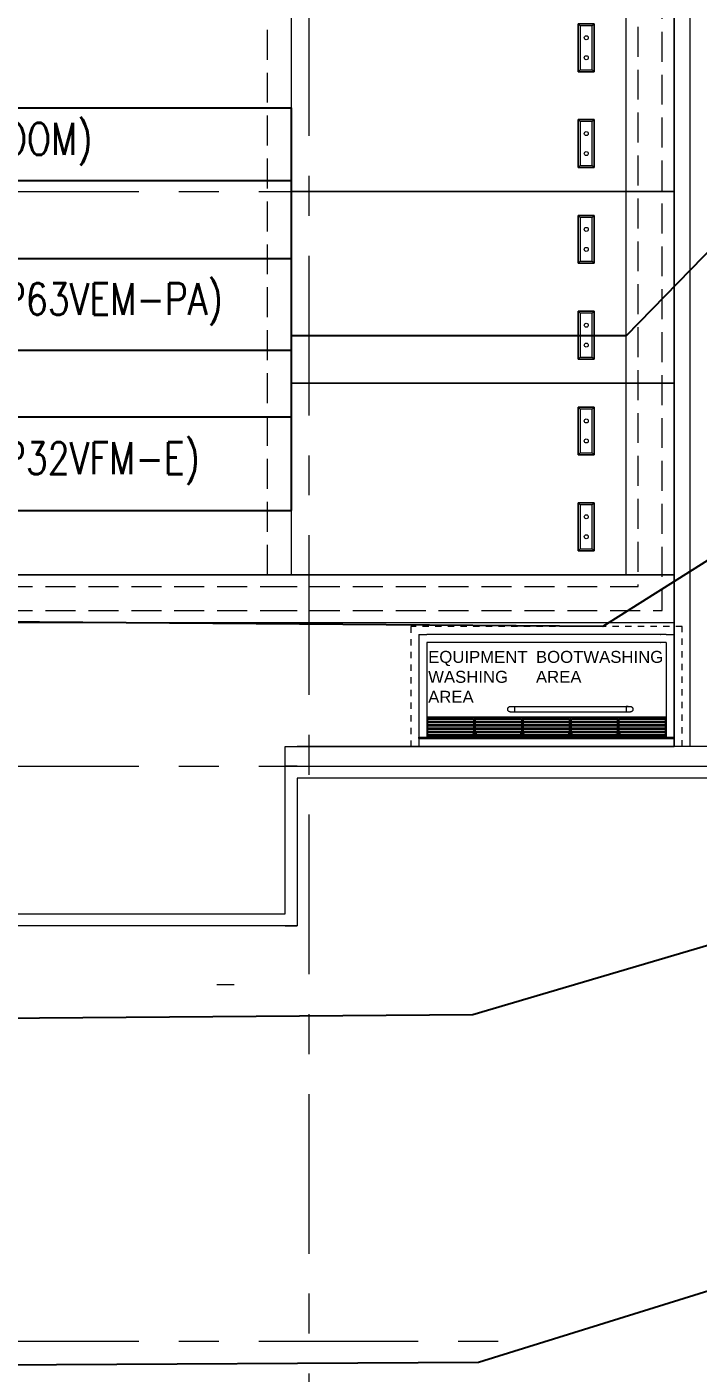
# Model space of a CAD drawing. Header units: millimetres. Extents: x 50620 to 404449, y -131543 to 97.
# Drawn here: x 337978 to 346388, y -64398 to -47537 of the extents above; entities that cross this region are included whole.
import ezdxf

# ---------------------------------------------------------------- set-up
doc = ezdxf.new("R2010")
doc.units = ezdxf.units.MM
for name, pattern in [('Dash', [1587.5, 793.75, -793.75]), ('IDA - Grid Line', [3500, 2000, -500, 500, -500]), ('IDA - Hidden 065', [537.5, 375, -162.5])]:
    doc.linetypes.add(name, pattern=pattern)
for name, color, linetype, lineweight in [('A-_DETA----_E-1', 8, 'Continuous', 9), ('A-_DETA----_E-10', 8, 'IDA - Hidden 065', 9), ('A-_DETA----_E-12', 7, 'Continuous', 9), ('A-_DETA----_E-2', 8, 'IDA - Hidden 065', 9), ('A-_FLOR----_E', 8, 'Continuous', 9), ('A-_WALL----_E', 8, 'Continuous', 9), ('C-_CPRK----_E', 8, 'Continuous', 9), ('M-_ARCHI', 8, 'Continuous', 5), ('M_ACMV_ANNOTATION', 7, 'Continuous', 20)]:
    doc.layers.add(name, color=color, linetype=linetype, lineweight=lineweight)
doc.layers.add('Default', color=7, linetype='Continuous', true_color=0xffffff)
doc.layers.add('Make2D$Visible$Curves', color=7, linetype='Continuous', true_color=0xffffff)
doc.layers.add('S-_ANOTGRID_E-1', color=9, linetype='IDA - Grid Line', lineweight=5, true_color=0x808080)
doc.styles.add('Default', font='arial.ttf')
doc.styles.add('SIMPLEX', font='simplex.shx', dxfattribs={"width": 0.8})
doc.styles.get("Standard").update_dxf_attribs({"font": 'arial.ttf'})
doc.dimstyles.get("Standard").update_dxf_attribs({"dimtxt": 200, "dimasz": 150, "dimexe": 0.18, "dimexo": 0.0625, "dimgap": 10, "dimtad": 1, "dimtih": 1, "dimtoh": 1, "dimdec": 0, "dimzin": 0, "dimdsep": 46, "dimtxsty": 'Standard', "dimcen": 0.09, "dimclrd": 256, "dimclre": 256, "dimclrt": 256, "dimadec": 0, "dimazin": 0, "dimtfac": 1, "dimtdec": 0, "dimtofl": 0, "dimtmove": 0, "dimatfit": 3, "dimfxl": 1, "dimtolj": 1, "dimtzin": 0, "dimarcsym": 1})

# ---------------------------------------------------------------- blocks, each defined once
blk = doc.blocks.new('*T61')
at = {"layer": 'M_ACMV_ANNOTATION', "color": 0, "linetype": 'ByBlock', "lineweight": -2, "transparency": 16777216}
for p, q in [((0, 0), (6572, 0)), ((0, 0), (0, -5040)), ((6572, 0), (6572, -5040)), ((0, -910), (6572, -910)), ((0, -1886), (6572, -1886)), ((0, -3035), (6572, -3035)), ((0, -3868), (6572, -3868)), ((0, -5040), (6572, -5040))]:
    blk.add_line(p, q, dxfattribs=at)
at = {"layer": 'M_ACMV_ANNOTATION', "transparency": 16777216, "char_height": 400, "width": 6272.4, "attachment_point": 4, "style": 'SIMPLEX'}
for s, insert in [('{\\Fsimplex|c0;02-02 (O-ROOM)}', (150, -455)), ('{\\Fsimplex|c0;FCU-5-8}', (150, -1398)), ('{\\Fsimplex|c0;7.1kW(PLFY-P63VEM-PA)}', (150, -2460)), ('FCU-6-8', (150, -3452)), ('{\\Fsimplex|c0;3.6kW(PLFY-P32VFM-E)}', (150, -4454))]:
    blk.add_mtext(s, dxfattribs=dict(at, insert=insert))
blk = doc.blocks.new('IDA - Parking Lots - 4800L X 2400W - Non Perforated-V170-SITE_2ND STOREY PLAN')
at = {"layer": 'C-_CPRK----_E'}
for p, q in [((0, 0), (0, -4800)), ((2400, -4800), (2400, 0)), ((900, -1000), (300, -1000)), ((300, -1000), (300, -1200)), ((300, -1000), (900, -1000)), ((300, -1000), (325, -1025)), ((300, -1200), (300, -1000)), ((900, -1000), (875, -1025)), ((900, -1200), (900, -1000)), ((900, -1000), (900, -1200)), ((1500, -1000), (2100, -1000)), ((1500, -1000), (1525, -1025)), ((1500, -1200), (1500, -1000)), ((2100, -1000), (1500, -1000)), ((1500, -1000), (1500, -1200)), ((2100, -1000), (2075, -1025)), ((2100, -1000), (2100, -1200)), ((2100, -1200), (2100, -1000)), ((325, -1175), (300, -1200)), ((875, -1025), (325, -1025)), ((325, -1025), (325, -1175)), ((325, -1175), (875, -1175)), ((875, -1175), (875, -1025)), ((900, -1200), (875, -1175)), ((1500, -1200), (1525, -1175)), ((2075, -1025), (1525, -1025)), ((1525, -1025), (1525, -1175)), ((1525, -1175), (2075, -1175)), ((2075, -1175), (2075, -1025)), ((2075, -1175), (2100, -1200)), ((300, -1200), (900, -1200)), ((900, -1200), (300, -1200)), ((2100, -1200), (1500, -1200)), ((1500, -1200), (2100, -1200)), ((0, -4800), (2400, -4800))]:
    blk.add_line(p, q, dxfattribs=at)
for centre in [(475, -1100), (725, -1100), (1675, -1100), (1925, -1100)]:
    blk.add_circle(centre, 25, dxfattribs=at)
blk = doc.blocks.new('ARCHI 2ND_2024 09 11')
at = {"color": 8, "linetype": 'ByBlock', "lineweight": 5}
blk.add_lwpolyline([(-44630.4, -31533.4), (-44410.9, -31533.4)], dxfattribs=at)
at = {"layer": 'A-_DETA----_E-1', "color": 8, "lineweight": 5}
blk.add_line((-50000, -26400), (-44000, -26400), dxfattribs=at)
at = {"layer": 'A-_DETA----_E-1', "color": 8, "lineweight": 5, "flags": 128}
for points in [[(-55100, 11998.9), (-55100, -27000), (-38900, -27000), (-38900, 2250)], [(-44000, -26400), (-39500, -26400), (-39500, 11400), (-44000, 11408)]]:
    blk.add_lwpolyline(points, dxfattribs=at)
at = {"layer": 'A-_DETA----_E-10', "lineweight": 5, "flags": 128}
blk.add_lwpolyline([(-44000, 11600), (-44000, -26400), (-50000, -26400), (-50000, 11600)], close=True, dxfattribs=at)
at = {"layer": 'A-_DETA----_E-12', "color": 8, "linetype": 'Dash', "lineweight": 5, "ltscale": 0.1}
blk.add_lwpolyline([(-38800, -28550), (-38800, -27050), (-42200, -27050), (-42200, -28550)], dxfattribs=at)
at = {"layer": 'A-_DETA----_E-2', "color": 8, "lineweight": 5}
for p, q in [((-50000, -26550), (-44000, -26550)), ((-50000, -26850), (-44000, -26850))]:
    blk.add_line(p, q, dxfattribs=at)
at = {"layer": 'A-_DETA----_E-2', "color": 8, "lineweight": 5, "flags": 128}
for points in [[(-44000, -26550), (-39350, -26550), (-39350, 11549.7)], [(-44000, -26850), (-39050, -26850), (-39050, 1850)]]:
    blk.add_lwpolyline(points, dxfattribs=at)
at = {"layer": 'A-_FLOR----_E', "color": 8, "lineweight": 5}
for p, q in [((-38900, -26400), (-38900, 12000)), ((-55100, -26400), (-38900, -26400)), ((-38900, -26400), (-55100, -26400)), ((-38900, -28550), (-38900, -26400)), ((-43775, -28550), (-38900, -28550)), ((-43775, -30650), (-43775, -28550)), ((-36250, -28550), (-43625, -28550)), ((-43625, -28950), (-43625, -30800)), ((-36425, -28950), (-43625, -28950)), ((-43625, -28950), (-43625, -30800)), ((-47600, -30650), (-43775, -30650)), ((-43625, -30800), (-50975, -30800)), ((-43625, -30800), (-50625, -30800))]:
    blk.add_line(p, q, dxfattribs=at)
at = {"layer": 'A-_WALL----_E', "color": 8, "lineweight": 5}
for p, q in [((-38900, 19732.1), (-38900, -28550)), ((-38700, -28550), (-38700, -16244.4)), ((-43775, -28800), (-43775, -28550)), ((-43775, -28550), (-43625, -28550)), ((-43775, -30650), (-43775, -28800)), ((-43625, -28800), (-43775, -28800)), ((-43775, -28800), (-43625, -28800)), ((-43625, -28800), (-36275, -28800)), ((-43625, -28950), (-43625, -30800)), ((-36425, -28950), (-43625, -28950)), ((-50975, -30650), (-43775, -30650)), ((-43775, -30800), (-50825, -30800)), ((-43775, -30800), (-43625, -30800))]:
    blk.add_line(p, q, dxfattribs=at)
at = {"layer": 'Default', "color": 8, "lineweight": 5}
for p, q in [((-41400, -28421.9), (-41433.1, -28421.9)), ((-41433.1, -28435), (-41404.7, -28433)), ((-41400, -28421.9), (-41366.9, -28421.9)), ((-41366.9, -28435), (-41395.3, -28433)), ((-40800, -28421.9), (-40833.1, -28421.9)), ((-40833.1, -28435), (-40804.7, -28433)), ((-40800, -28421.9), (-40766.9, -28421.9)), ((-40766.9, -28435), (-40795.3, -28433)), ((-40200, -28421.9), (-40233.1, -28421.9)), ((-40233.1, -28435), (-40204.7, -28433)), ((-40200, -28421.9), (-40166.9, -28421.9)), ((-40166.9, -28435), (-40195.3, -28433)), ((-39600, -28421.9), (-39633.1, -28421.9)), ((-39633.1, -28435), (-39604.7, -28433)), ((-39600, -28421.9), (-39566.9, -28421.9)), ((-39566.9, -28435), (-39595.3, -28433))]:
    blk.add_line(p, q, dxfattribs=at)
for centre in [(-41433.1, -28428.5), (-41400, -28428.5), (-40833.1, -28428.5), (-40800, -28428.5), (-40233.1, -28428.5), (-40200, -28428.5), (-39633.1, -28428.5), (-39600, -28428.5)]:
    blk.add_circle(centre, 6.53, dxfattribs=at)
at = {"layer": 'Default', "color": 8, "lineweight": 5, "extrusion": (5.42101e-20, -1.69407e-21, -1)}
for centre in [(41366.9, -28428.5), (40766.9, -28428.5), (40166.9, -28428.5), (39566.9, -28428.5)]:
    blk.add_circle(centre, 6.53, dxfattribs=at)
at = {"layer": 'Default', "color": 8, "lineweight": 5}
for centre, radius, start, end in [((-41400, -28387.9), 24.4, 135.94346, 44.05654), ((-41400, -28407.9), 14.1, 180, 0), ((-41400.1, -28433.3), 8.82, 180, 0), ((-40800, -28387.9), 24.4, 135.94346, 44.05654), ((-40800, -28407.9), 14.1, 180, 0), ((-40800.1, -28433.3), 8.82, 180, 0), ((-40200, -28387.9), 24.4, 135.94346, 44.05654), ((-40200, -28407.9), 14.1, 180, 0), ((-40200.1, -28433.3), 8.82, 180, 0), ((-39600, -28387.9), 24.4, 135.94346, 44.05654), ((-39600, -28407.9), 14.1, 180, 0), ((-39600.1, -28433.3), 8.82, 180, 0)]:
    blk.add_arc(centre, radius, start, end, dxfattribs=at)
for points in [[(-41415.4, -28364.2), (-41418.9, -28370.9), (-41417.5, -28380.6)], [(-41384.6, -28364.2), (-41381.1, -28370.9), (-41382.5, -28380.6)], [(-40815.4, -28364.2), (-40818.9, -28370.9), (-40817.5, -28380.6)], [(-40784.6, -28364.2), (-40781.1, -28370.9), (-40782.5, -28380.6)], [(-40215.4, -28364.2), (-40218.9, -28370.9), (-40217.5, -28380.6)], [(-40184.6, -28364.2), (-40181.1, -28370.9), (-40182.5, -28380.6)], [(-39615.4, -28364.2), (-39618.9, -28370.9), (-39617.5, -28380.6)], [(-39584.6, -28364.2), (-39581.1, -28370.9), (-39582.5, -28380.6)]]:
    blk.add_open_spline(points, degree=2, dxfattribs=at)
for points in [[(-41400, -28358.2), (-41415.9, -28358.2), (-41415.9, -28366.3), (-41415.9, -28374.5), (-41400, -28374.5), (-41384.1, -28374.5), (-41384.1, -28366.3), (-41384.1, -28358.2), (-41400, -28358.2)], [(-40800, -28358.2), (-40815.9, -28358.2), (-40815.9, -28366.3), (-40815.9, -28374.5), (-40800, -28374.5), (-40784.1, -28374.5), (-40784.1, -28366.3), (-40784.1, -28358.2), (-40800, -28358.2)], [(-40200, -28358.2), (-40215.9, -28358.2), (-40215.9, -28366.3), (-40215.9, -28374.5), (-40200, -28374.5), (-40184.1, -28374.5), (-40184.1, -28366.3), (-40184.1, -28358.2), (-40200, -28358.2)], [(-39600, -28358.2), (-39615.9, -28358.2), (-39615.9, -28366.3), (-39615.9, -28374.5), (-39600, -28374.5), (-39584.1, -28374.5), (-39584.1, -28366.3), (-39584.1, -28358.2), (-39600, -28358.2)]]:
    blk.add_rational_spline(points, [1, 0.707106781187, 1, 0.707106781187, 1, 0.707106781187, 1, 0.707106781187, 1], degree=2, knots=[0, 0, 0, 1.5707963, 1.5707963, 3.1415927, 3.1415927, 4.712389, 4.712389, 6.2831853, 6.2831853, 6.2831853], dxfattribs=at)
for points in [[(-41400, -28360.2), (-41400.5, -28360.2), (-41401.5, -28360.2), (-41403.1, -28360.3), (-41404.6, -28360.5), (-41406.1, -28360.8), (-41407.6, -28361.2), (-41409, -28361.7), (-41410.2, -28362.2), (-41411.3, -28362.8), (-41412.2, -28363.5), (-41412.8, -28364.1), (-41413.2, -28364.6), (-41413.5, -28365), (-41413.7, -28365.3), (-41413.8, -28365.7), (-41413.9, -28366), (-41413.9, -28366.3), (-41413.9, -28366.8), (-41413.8, -28367.2), (-41413.5, -28367.6), (-41413.3, -28368), (-41413.1, -28368.2), (-41412.8, -28368.6), (-41412.2, -28369.2), (-41411.3, -28369.8), (-41410.2, -28370.4), (-41409, -28370.9), (-41407.6, -28371.4), (-41406.1, -28371.8), (-41404.6, -28372.1), (-41403.1, -28372.3), (-41401.5, -28372.4), (-41400, -28372.5), (-41398.5, -28372.4), (-41396.9, -28372.3), (-41395.4, -28372.1), (-41393.9, -28371.8), (-41392.4, -28371.4), (-41391, -28370.9), (-41389.8, -28370.4), (-41388.7, -28369.8), (-41387.8, -28369.2), (-41387.2, -28368.6), (-41386.8, -28368.1), (-41386.5, -28367.6), (-41386.3, -28367.3), (-41386.2, -28367), (-41386.1, -28366.7), (-41386.1, -28366.3), (-41386.1, -28365.9), (-41386.2, -28365.4), (-41386.5, -28365), (-41386.7, -28364.7), (-41386.9, -28364.4), (-41387.2, -28364), (-41387.8, -28363.5), (-41388.7, -28362.8), (-41389.8, -28362.2), (-41391, -28361.7), (-41392.4, -28361.2), (-41393.9, -28360.8), (-41395.4, -28360.5), (-41396.9, -28360.3), (-41398.5, -28360.2), (-41399.5, -28360.2), (-41400, -28360.2)], [(-40800, -28360.2), (-40800.5, -28360.2), (-40801.5, -28360.2), (-40803.1, -28360.3), (-40804.6, -28360.5), (-40806.1, -28360.8), (-40807.6, -28361.2), (-40809, -28361.7), (-40810.2, -28362.2), (-40811.3, -28362.8), (-40812.2, -28363.5), (-40812.8, -28364.1), (-40813.2, -28364.6), (-40813.5, -28365), (-40813.7, -28365.3), (-40813.8, -28365.7), (-40813.9, -28366), (-40813.9, -28366.3), (-40813.9, -28366.8), (-40813.8, -28367.2), (-40813.5, -28367.6), (-40813.3, -28368), (-40813.1, -28368.2), (-40812.8, -28368.6), (-40812.2, -28369.2), (-40811.3, -28369.8), (-40810.2, -28370.4), (-40809, -28370.9), (-40807.6, -28371.4), (-40806.1, -28371.8), (-40804.6, -28372.1), (-40803.1, -28372.3), (-40801.5, -28372.4), (-40800, -28372.5), (-40798.5, -28372.4), (-40796.9, -28372.3), (-40795.4, -28372.1), (-40793.9, -28371.8), (-40792.4, -28371.4), (-40791, -28370.9), (-40789.8, -28370.4), (-40788.7, -28369.8), (-40787.8, -28369.2), (-40787.2, -28368.6), (-40786.8, -28368.1), (-40786.5, -28367.6), (-40786.3, -28367.3), (-40786.2, -28367), (-40786.1, -28366.7), (-40786.1, -28366.3), (-40786.1, -28365.9), (-40786.2, -28365.4), (-40786.5, -28365), (-40786.7, -28364.7), (-40786.9, -28364.4), (-40787.2, -28364), (-40787.8, -28363.5), (-40788.7, -28362.8), (-40789.8, -28362.2), (-40791, -28361.7), (-40792.4, -28361.2), (-40793.9, -28360.8), (-40795.4, -28360.5), (-40796.9, -28360.3), (-40798.5, -28360.2), (-40799.5, -28360.2), (-40800, -28360.2)], [(-40200, -28360.2), (-40200.5, -28360.2), (-40201.5, -28360.2), (-40203.1, -28360.3), (-40204.6, -28360.5), (-40206.1, -28360.8), (-40207.6, -28361.2), (-40209, -28361.7), (-40210.2, -28362.2), (-40211.3, -28362.8), (-40212.2, -28363.5), (-40212.8, -28364.1), (-40213.2, -28364.6), (-40213.5, -28365), (-40213.7, -28365.3), (-40213.8, -28365.7), (-40213.9, -28366), (-40213.9, -28366.3), (-40213.9, -28366.8), (-40213.8, -28367.2), (-40213.5, -28367.6), (-40213.3, -28368), (-40213.1, -28368.2), (-40212.8, -28368.6), (-40212.2, -28369.2), (-40211.3, -28369.8), (-40210.2, -28370.4), (-40209, -28370.9), (-40207.6, -28371.4), (-40206.1, -28371.8), (-40204.6, -28372.1), (-40203.1, -28372.3), (-40201.5, -28372.4), (-40200, -28372.5), (-40198.5, -28372.4), (-40196.9, -28372.3), (-40195.4, -28372.1), (-40193.9, -28371.8), (-40192.4, -28371.4), (-40191, -28370.9), (-40189.8, -28370.4), (-40188.7, -28369.8), (-40187.8, -28369.2), (-40187.2, -28368.6), (-40186.8, -28368.1), (-40186.5, -28367.6), (-40186.3, -28367.3), (-40186.2, -28367), (-40186.1, -28366.7), (-40186.1, -28366.3), (-40186.1, -28365.9), (-40186.2, -28365.4), (-40186.5, -28365), (-40186.7, -28364.7), (-40186.9, -28364.4), (-40187.2, -28364), (-40187.8, -28363.5), (-40188.7, -28362.8), (-40189.8, -28362.2), (-40191, -28361.7), (-40192.4, -28361.2), (-40193.9, -28360.8), (-40195.4, -28360.5), (-40196.9, -28360.3), (-40198.5, -28360.2), (-40199.5, -28360.2), (-40200, -28360.2)], [(-39600, -28360.2), (-39600.5, -28360.2), (-39601.5, -28360.2), (-39603.1, -28360.3), (-39604.6, -28360.5), (-39606.1, -28360.8), (-39607.6, -28361.2), (-39609, -28361.7), (-39610.2, -28362.2), (-39611.3, -28362.8), (-39612.2, -28363.5), (-39612.8, -28364.1), (-39613.2, -28364.6), (-39613.5, -28365), (-39613.7, -28365.3), (-39613.8, -28365.7), (-39613.9, -28366), (-39613.9, -28366.3), (-39613.9, -28366.8), (-39613.8, -28367.2), (-39613.5, -28367.6), (-39613.3, -28368), (-39613.1, -28368.2), (-39612.8, -28368.6), (-39612.2, -28369.2), (-39611.3, -28369.8), (-39610.2, -28370.4), (-39609, -28370.9), (-39607.6, -28371.4), (-39606.1, -28371.8), (-39604.6, -28372.1), (-39603.1, -28372.3), (-39601.5, -28372.4), (-39600, -28372.5), (-39598.5, -28372.4), (-39596.9, -28372.3), (-39595.4, -28372.1), (-39593.9, -28371.8), (-39592.4, -28371.4), (-39591, -28370.9), (-39589.8, -28370.4), (-39588.7, -28369.8), (-39587.8, -28369.2), (-39587.2, -28368.6), (-39586.8, -28368.1), (-39586.5, -28367.6), (-39586.3, -28367.3), (-39586.2, -28367), (-39586.1, -28366.7), (-39586.1, -28366.3), (-39586.1, -28365.9), (-39586.2, -28365.4), (-39586.5, -28365), (-39586.7, -28364.7), (-39586.9, -28364.4), (-39587.2, -28364), (-39587.8, -28363.5), (-39588.7, -28362.8), (-39589.8, -28362.2), (-39591, -28361.7), (-39592.4, -28361.2), (-39593.9, -28360.8), (-39595.4, -28360.5), (-39596.9, -28360.3), (-39598.5, -28360.2), (-39599.5, -28360.2), (-39600, -28360.2)]]:
    blk.add_open_spline(points, degree=3, knots=[0, 0, 0, 0, 1.5093919, 3.0602332, 4.6296005, 6.1901299, 7.712437, 9.1660948, 10.522236, 11.7549478, 12.8450255, 13.7799351, 14.440352, 14.7868038, 15.3810336, 15.5821142, 15.8216749, 16.2592794, 16.6968839, 17.1375253, 17.731755, 18.0782069, 18.3295349, 18.7386237, 19.6735333, 20.763611, 21.9963229, 23.352464, 24.8061219, 26.3284289, 27.8889584, 29.4583256, 31.0091669, 32.5185588, 34.0279507, 35.578792, 37.1481593, 38.7086887, 40.2309958, 41.6846537, 43.0407948, 44.2735067, 45.3635844, 46.2984939, 46.9589108, 47.3053627, 47.8995924, 48.100673, 48.3402338, 48.7778383, 49.2154427, 49.6560841, 50.2503138, 50.5967657, 50.8480938, 51.2571826, 52.1920922, 53.2821698, 54.5148817, 55.8710228, 57.3246807, 58.8469878, 60.4075172, 61.9768845, 63.5277258, 65.0371177, 65.0371177, 65.0371177, 65.0371177], dxfattribs=at)
at = {"layer": 'Make2D$Visible$Curves', "color": 8, "lineweight": 5}
for points, degree in [([(-42100, -27150), (-42100, -27731.1), (-42100, -28435)], 2), ([(-42100, -27150), (-42050, -27150), (-42000, -27150)], 2), ([(-39000, -27150), (-39300, -27150), (-42000, -27150)], 2), ([(-42000, -27250), (-42000, -27781.1), (-42000, -28435)], 2), ([(-39000, -27250), (-39300, -27250), (-42000, -27250)], 2), ([(-39000, -27150), (-38950, -27150), (-38900, -27150)], 2), ([(-39000, -27250), (-39000, -27781.1), (-39000, -28435)], 2), ([(-38900, -27150), (-38900, -27731.1), (-38900, -28435)], 2), ([(-40900, -28050), (-39300, -28050), (-39500, -28050)], 2), ([(-39500, -28120), (-40366.7, -28120), (-40633.3, -28120), (-40900, -28120)], 3), ([(-39000, -28185), (-39300, -28185), (-42000, -28185)], 2), ([(-41400, -28187), (-41700, -28187), (-42000, -28187)], 2), ([(-41987, -28420), (-41987, -28310), (-41987, -28200)], 2), ([(-41987, -28200), (-41700, -28200), (-41413, -28200)], 2), ([(-41413, -28210), (-41700, -28210), (-41987, -28210)], 2), ([(-41413, -28217.5), (-41700, -28217.5), (-41987, -28217.5)], 2), ([(-41413, -28242.5), (-41700, -28242.5), (-41987, -28242.5)], 2), ([(-41413, -28257.5), (-41700, -28257.5), (-41987, -28257.5)], 2), ([(-41413, -28282.5), (-41700, -28282.5), (-41987, -28282.5)], 2), ([(-41413, -28297.5), (-41700, -28297.5), (-41987, -28297.5)], 2), ([(-41413, -28322.5), (-41700, -28322.5), (-41987, -28322.5)], 2), ([(-41413, -28200), (-41413, -28310), (-41413, -28420)], 2), ([(-41400, -28187), (-41400, -28310), (-41400, -28433)], 2), ([(-40800, -28187), (-41100, -28187), (-41400, -28187)], 2), ([(-41387, -28420), (-41387, -28310), (-41387, -28200)], 2), ([(-41387, -28200), (-41100, -28200), (-40813, -28200)], 2), ([(-40813, -28210), (-41100, -28210), (-41387, -28210)], 2), ([(-40813, -28217.5), (-41100, -28217.5), (-41387, -28217.5)], 2), ([(-40813, -28242.5), (-41100, -28242.5), (-41387, -28242.5)], 2), ([(-40813, -28257.5), (-41100, -28257.5), (-41387, -28257.5)], 2), ([(-40813, -28282.5), (-41100, -28282.5), (-41387, -28282.5)], 2), ([(-40813, -28297.5), (-41100, -28297.5), (-41387, -28297.5)], 2), ([(-40813, -28322.5), (-41100, -28322.5), (-41387, -28322.5)], 2), ([(-40813, -28200), (-40813, -28310), (-40813, -28420)], 2), ([(-40800, -28187), (-40800, -28310), (-40800, -28433)], 2), ([(-40200, -28187), (-40500, -28187), (-40800, -28187)], 2), ([(-40787, -28420), (-40787, -28310), (-40787, -28200)], 2), ([(-40787, -28200), (-40500, -28200), (-40213, -28200)], 2), ([(-40213, -28210), (-40500, -28210), (-40787, -28210)], 2), ([(-40213, -28217.5), (-40500, -28217.5), (-40787, -28217.5)], 2), ([(-40213, -28242.5), (-40500, -28242.5), (-40787, -28242.5)], 2), ([(-40213, -28257.5), (-40500, -28257.5), (-40787, -28257.5)], 2), ([(-40213, -28282.5), (-40500, -28282.5), (-40787, -28282.5)], 2), ([(-40213, -28297.5), (-40500, -28297.5), (-40787, -28297.5)], 2), ([(-40213, -28322.5), (-40500, -28322.5), (-40787, -28322.5)], 2), ([(-40213, -28200), (-40213, -28310), (-40213, -28420)], 2), ([(-40200, -28187), (-40200, -28310), (-40200, -28433)], 2), ([(-39600, -28187), (-39900, -28187), (-40200, -28187)], 2), ([(-40187, -28420), (-40187, -28310), (-40187, -28200)], 2), ([(-40187, -28200), (-39900, -28200), (-39613, -28200)], 2), ([(-39613, -28210), (-39900, -28210), (-40187, -28210)], 2), ([(-39613, -28217.5), (-39900, -28217.5), (-40187, -28217.5)], 2), ([(-39613, -28242.5), (-39900, -28242.5), (-40187, -28242.5)], 2), ([(-39613, -28257.5), (-39900, -28257.5), (-40187, -28257.5)], 2), ([(-39613, -28282.5), (-39900, -28282.5), (-40187, -28282.5)], 2), ([(-39613, -28297.5), (-39900, -28297.5), (-40187, -28297.5)], 2), ([(-39613, -28322.5), (-39900, -28322.5), (-40187, -28322.5)], 2), ([(-39613, -28200), (-39613, -28310), (-39613, -28420)], 2), ([(-39600, -28433), (-39600, -28310), (-39600, -28187)], 2), ([(-39000, -28187), (-39300, -28187), (-39600, -28187)], 2), ([(-39587, -28420), (-39587, -28310), (-39587, -28200)], 2), ([(-39587, -28200), (-39300, -28200), (-39013, -28200)], 2), ([(-39013, -28210), (-39300, -28210), (-39587, -28210)], 2), ([(-39013, -28217.5), (-39300, -28217.5), (-39587, -28217.5)], 2), ([(-39013, -28242.5), (-39300, -28242.5), (-39587, -28242.5)], 2), ([(-39013, -28257.5), (-39300, -28257.5), (-39587, -28257.5)], 2), ([(-39013, -28282.5), (-39300, -28282.5), (-39587, -28282.5)], 2), ([(-39013, -28297.5), (-39300, -28297.5), (-39587, -28297.5)], 2), ([(-39013, -28322.5), (-39300, -28322.5), (-39587, -28322.5)], 2), ([(-39013, -28200), (-39013, -28310), (-39013, -28420)], 2), ([(-39000, -28433), (-39000, -28310), (-39000, -28187)], 2), ([(-42100, -28435), (-39300, -28435), (-38900, -28435)], 2), ([(-42100, -28450), (-42100, -28442.5), (-42100, -28435)], 2), ([(-42100, -28450), (-39300, -28450), (-38900, -28450)], 2), ([(-42100, -28450), (-42100, -28500), (-42100, -28550)], 2), ([(-42000, -28433), (-41700, -28433), (-41400, -28433)], 2), ([(-41413, -28337.5), (-41700, -28337.5), (-41987, -28337.5)], 2), ([(-41413, -28362.5), (-41700, -28362.5), (-41987, -28362.5)], 2), ([(-41413, -28377.5), (-41700, -28377.5), (-41987, -28377.5)], 2), ([(-41413, -28402.5), (-41700, -28402.5), (-41987, -28402.5)], 2), ([(-41413, -28410), (-41700, -28410), (-41987, -28410)], 2), ([(-41413, -28420), (-41700, -28420), (-41987, -28420)], 2), ([(-41400, -28433), (-41100, -28433), (-40800, -28433)], 2), ([(-40813, -28337.5), (-41100, -28337.5), (-41387, -28337.5)], 2), ([(-40813, -28362.5), (-41100, -28362.5), (-41387, -28362.5)], 2), ([(-40813, -28377.5), (-41100, -28377.5), (-41387, -28377.5)], 2), ([(-40813, -28402.5), (-41100, -28402.5), (-41387, -28402.5)], 2), ([(-40813, -28410), (-41100, -28410), (-41387, -28410)], 2), ([(-40813, -28420), (-41100, -28420), (-41387, -28420)], 2), ([(-40800, -28433), (-40500, -28433), (-40200, -28433)], 2), ([(-40213, -28337.5), (-40500, -28337.5), (-40787, -28337.5)], 2), ([(-40213, -28362.5), (-40500, -28362.5), (-40787, -28362.5)], 2), ([(-40213, -28377.5), (-40500, -28377.5), (-40787, -28377.5)], 2), ([(-40213, -28402.5), (-40500, -28402.5), (-40787, -28402.5)], 2), ([(-40213, -28410), (-40500, -28410), (-40787, -28410)], 2), ([(-40213, -28420), (-40500, -28420), (-40787, -28420)], 2), ([(-40200, -28433), (-39900, -28433), (-39600, -28433)], 2), ([(-39613, -28337.5), (-39900, -28337.5), (-40187, -28337.5)], 2), ([(-39613, -28362.5), (-39900, -28362.5), (-40187, -28362.5)], 2), ([(-39613, -28377.5), (-39900, -28377.5), (-40187, -28377.5)], 2), ([(-39613, -28402.5), (-39900, -28402.5), (-40187, -28402.5)], 2), ([(-39613, -28410), (-39900, -28410), (-40187, -28410)], 2), ([(-39613, -28420), (-39900, -28420), (-40187, -28420)], 2), ([(-39600, -28433), (-39300, -28433), (-39000, -28433)], 2), ([(-39013, -28337.5), (-39300, -28337.5), (-39587, -28337.5)], 2), ([(-39013, -28362.5), (-39300, -28362.5), (-39587, -28362.5)], 2), ([(-39013, -28377.5), (-39300, -28377.5), (-39587, -28377.5)], 2), ([(-39013, -28402.5), (-39300, -28402.5), (-39587, -28402.5)], 2), ([(-39013, -28410), (-39300, -28410), (-39587, -28410)], 2), ([(-39013, -28420), (-39300, -28420), (-39587, -28420)], 2), ([(-38900, -28450), (-38900, -28442.5), (-38900, -28435)], 2), ([(-38900, -28450), (-38900, -28500), (-38900, -28550)], 2), ([(-42100, -28550), (-42050, -28550), (-42000, -28550)], 2), ([(-39000, -28550), (-39300, -28550), (-42000, -28550)], 2), ([(-39000, -28550), (-38950, -28550), (-38900, -28550)], 2)]:
    blk.add_open_spline(points, degree=degree, dxfattribs=at)
for points, weights, knots in [([(-40950, -28120), (-40950, -28120), (-40950, -28120), (-40985, -28120), (-40985, -28085), (-40985, -28050), (-40950, -28050)], [0.999995164033, 0.999997581996, 1, 0.707106781187, 1, 0.707106781187, 1], [-164.9340682, -164.9340682, -164.9340682, -164.9336143, -164.9336143, -109.9557429, -109.9557429, -54.9778714, -54.9778714, -54.9778714]), ([(-40900, -28050), (-40900, -28050), (-40900, -28085), (-40900, -28120), (-40900, -28120)], [1, 0.707106781187, 1, 0.707106781187, 1], [0, 0, 0, 54.9778714, 54.9778714, 109.9557429, 109.9557429, 109.9557429]), ([(-39500, -28050), (-39500, -28050), (-39500, -28085), (-39500, -28120), (-39500, -28120)], [1, 0.707106781187, 1, 0.707106781187, 1], [0, 0, 0, 54.9778714, 54.9778714, 109.9557429, 109.9557429, 109.9557429]), ([(-39450, -28050), (-39415, -28050), (-39415, -28085), (-39415, -28120), (-39450, -28120)], [1, 0.707106781187, 1, 0.707106781187, 1], [54.9778714, 54.9778714, 54.9778714, 109.9557429, 109.9557429, 164.9336143, 164.9336143, 164.9336143])]:
    blk.add_rational_spline(points, weights, degree=2, knots=knots, dxfattribs=at)
for points, knots in [([(-40950, -28050), (-40950, -28050), (-40949.9, -28050), (-40949.8, -28050), (-40949.7, -28050), (-40949.4, -28050), (-40949.2, -28050), (-40948.9, -28050), (-40948.5, -28050), (-40948.1, -28050), (-40947.6, -28050), (-40947.1, -28050), (-40946.5, -28050), (-40945.9, -28050), (-40945.2, -28050), (-40944.4, -28050), (-40943.6, -28050), (-40942.8, -28050), (-40941.8, -28050), (-40940.9, -28050), (-40939.9, -28050), (-40938.8, -28050), (-40937.7, -28050), (-40936.6, -28050), (-40935.4, -28050), (-40934.1, -28050), (-40932.9, -28050), (-40931.5, -28050), (-40930.2, -28050), (-40928.8, -28050), (-40927.4, -28050), (-40925.9, -28050), (-40924.5, -28050), (-40923, -28050), (-40921.5, -28050), (-40920, -28050), (-40918.4, -28050), (-40916.9, -28050), (-40915.3, -28050), (-40913.8, -28050), (-40912.2, -28050), (-40910.7, -28050), (-40909.1, -28050), (-40906.1, -28050), (-40903, -28050), (-40900, -28050)], [0.0004644, 0.0004644, 0.0004644, 0.0004644, 4.5003305, 4.5003305, 4.5003305, 9.1523425, 9.1523425, 9.1523425, 13.9427822, 13.9427822, 13.9427822, 18.8549803, 18.8549803, 18.8549803, 23.8691794, 23.8691794, 23.8691794, 28.9627069, 28.9627069, 28.9627069, 34.1104111, 34.1104111, 34.1104111, 39.2858454, 39.2858454, 39.2858454, 44.4611256, 44.4611256, 44.4611256, 49.6089688, 49.6089688, 49.6089688, 54.7023869, 54.7023869, 54.7023869, 59.7166249, 59.7166249, 59.7166249, 64.6288811, 64.6288811, 64.6288811, 69.4192352, 69.4192352, 69.4192352, 78.5811389, 78.5811389, 78.5811389, 78.5811389]), ([(-40900, -28120), (-40903, -28120), (-40906.1, -28120), (-40909.1, -28120), (-40910.7, -28120), (-40912.2, -28120), (-40913.8, -28120), (-40915.3, -28120), (-40916.9, -28120), (-40918.4, -28120), (-40920, -28120), (-40921.5, -28120), (-40923, -28120), (-40924.5, -28120), (-40925.9, -28120), (-40927.4, -28120), (-40928.8, -28120), (-40930.2, -28120), (-40931.5, -28120), (-40932.9, -28120), (-40934.1, -28120), (-40935.4, -28120), (-40936.6, -28120), (-40937.7, -28120), (-40938.8, -28120), (-40939.9, -28120), (-40940.9, -28120), (-40941.8, -28120), (-40942.8, -28120), (-40943.6, -28120), (-40944.4, -28120), (-40945.2, -28120), (-40945.9, -28120), (-40946.5, -28120), (-40947.1, -28120), (-40947.6, -28120), (-40948.1, -28120), (-40948.5, -28120), (-40948.9, -28120), (-40949.2, -28120), (-40949.4, -28120), (-40949.7, -28120), (-40949.8, -28120), (-40949.9, -28120), (-40950, -28120), (-40950, -28120)], [0, 0, 0, 0, 9.1619037, 9.1619037, 9.1619037, 13.9522578, 13.9522578, 13.9522578, 18.864514, 18.864514, 18.864514, 23.878752, 23.878752, 23.878752, 28.9721701, 28.9721701, 28.9721701, 34.1200133, 34.1200133, 34.1200133, 39.2952935, 39.2952935, 39.2952935, 44.4707278, 44.4707278, 44.4707278, 49.618432, 49.618432, 49.618432, 54.7119595, 54.7119595, 54.7119595, 59.7261586, 59.7261586, 59.7261586, 64.6383567, 64.6383567, 64.6383567, 69.4287964, 69.4287964, 69.4287964, 74.0808084, 74.0808084, 74.0808084, 78.5811389, 78.5811389, 78.5811389, 78.5811389]), ([(-39500, -28050), (-39498.5, -28050), (-39497, -28050), (-39495.5, -28050), (-39494, -28050), (-39492.4, -28050), (-39490.9, -28050), (-39489.3, -28050), (-39487.8, -28050), (-39486.2, -28050), (-39484.7, -28050), (-39483.1, -28050), (-39481.6, -28050), (-39480, -28050), (-39478.5, -28050), (-39477, -28050), (-39475.5, -28050), (-39474.1, -28050), (-39472.6, -28050), (-39471.2, -28050), (-39469.8, -28050), (-39468.5, -28050), (-39467.1, -28050), (-39465.9, -28050), (-39464.6, -28050), (-39463.4, -28050), (-39462.3, -28050), (-39461.2, -28050), (-39460.1, -28050), (-39459.1, -28050), (-39458.2, -28050), (-39457.2, -28050), (-39456.4, -28050), (-39455.6, -28050), (-39454.8, -28050), (-39454.1, -28050), (-39453.5, -28050), (-39452.9, -28050), (-39452.4, -28050), (-39451.9, -28050), (-39451.5, -28050), (-39451.1, -28050), (-39450.8, -28050), (-39450.3, -28050), (-39450, -28050), (-39450, -28050)], [0, 0, 0, 0, 4.5003303, 4.5003303, 4.5003303, 9.152342, 9.152342, 9.152342, 13.9427816, 13.9427816, 13.9427816, 18.8549795, 18.8549795, 18.8549795, 23.8691786, 23.8691786, 23.8691786, 28.9627061, 28.9627061, 28.9627061, 34.1104103, 34.1104103, 34.1104103, 39.2858447, 39.2858447, 39.2858447, 44.4611248, 44.4611248, 44.4611248, 49.6089681, 49.6089681, 49.6089681, 54.7023862, 54.7023862, 54.7023862, 59.7166243, 59.7166243, 59.7166243, 64.6288807, 64.6288807, 64.6288807, 69.419235, 69.419235, 69.419235, 78.5811389, 78.5811389, 78.5811389, 78.5811389]), ([(-39450, -28120), (-39450, -28120), (-39450.3, -28120), (-39450.8, -28120), (-39451.1, -28120), (-39451.5, -28120), (-39451.9, -28120), (-39452.4, -28120), (-39452.9, -28120), (-39453.5, -28120), (-39454.1, -28120), (-39454.8, -28120), (-39455.6, -28120), (-39456.4, -28120), (-39457.2, -28120), (-39458.2, -28120), (-39459.1, -28120), (-39460.1, -28120), (-39461.2, -28120), (-39462.3, -28120), (-39463.4, -28120), (-39464.6, -28120), (-39465.9, -28120), (-39467.1, -28120), (-39468.5, -28120), (-39469.8, -28120), (-39471.2, -28120), (-39472.6, -28120), (-39474.1, -28120), (-39475.5, -28120), (-39477, -28120), (-39478.5, -28120), (-39480, -28120), (-39481.6, -28120), (-39483.1, -28120), (-39484.7, -28120), (-39486.2, -28120), (-39487.8, -28120), (-39489.3, -28120), (-39490.9, -28120), (-39492.4, -28120), (-39494, -28120), (-39495.5, -28120), (-39497, -28120), (-39498.5, -28120), (-39500, -28120)], [0.0043674, 0.0043674, 0.0043674, 0.0043674, 9.1619039, 9.1619039, 9.1619039, 13.9522582, 13.9522582, 13.9522582, 18.8645146, 18.8645146, 18.8645146, 23.8787527, 23.8787527, 23.8787527, 28.9721708, 28.9721708, 28.9721708, 34.1200141, 34.1200141, 34.1200141, 39.2952942, 39.2952942, 39.2952942, 44.4707286, 44.4707286, 44.4707286, 49.6184328, 49.6184328, 49.6184328, 54.7119603, 54.7119603, 54.7119603, 59.7261594, 59.7261594, 59.7261594, 64.6383573, 64.6383573, 64.6383573, 69.4287968, 69.4287968, 69.4287968, 74.0808086, 74.0808086, 74.0808086, 78.5811389, 78.5811389, 78.5811389, 78.5811389])]:
    blk.add_open_spline(points, degree=3, knots=knots, dxfattribs=at)
at = {"layer": 'S-_ANOTGRID_E-1', "color": 8, "lineweight": 5}
for p, q in [((-43475, 26594.8), (-43475, -93697.5)), ((-72105.2, -21600), (-40813.8, -21600)), ((-72105.2, -28800), (-40813.8, -28800)), ((-72105.2, -36000), (-40813.8, -36000))]:
    blk.add_line(p, q, dxfattribs=at)
at = {"layer": 'C-_CPRK----_E', "color": 8, "lineweight": 5, "rotation": 270.0000000000586}
for p in [(-38900, -19200), (-38900, -21600), (-38900, -24000)]:
    blk.add_blockref('IDA - Parking Lots - 4800L X 2400W - Non Perforated-V170-SITE_2ND STOREY PLAN', p, dxfattribs=at)
at = {"layer": 'Default', "color": 8, "lineweight": 5, "char_height": 150, "attachment_point": 1, "style": 'Default'}
for s, insert in [('EQUIPMENT WASHING \\PAREA', (-41981.5, -27354.4)), ('BOOTWASHING AREA', (-40630.7, -27354.4))]:
    blk.add_mtext_dynamic_manual_height_columns(s, width=1871.937, gutter_width=1, heights=[0], dxfattribs=dict(at, insert=insert))

msp = doc.modelspace()

# ---------------------------------------------------------------- block references
at = {"layer": 'M-_ARCHI', "lineweight": 5, "extrusion": (0.000419962, 1.0854e-05, 1), "rotation": 359.9999887056363}
msp.add_blockref('ARCHI 2ND_2024 09 11', (384987, -27998, 422), dxfattribs=at)

# ---------------------------------------------------------------- next in the draw order: block references
msp.add_blockref('*T61', (334715, -48552, 19))

# ---------------------------------------------------------------- next in the draw order: leaders
at = {"layer": 'M_ACMV_ANNOTATION'}
for points, override in [([(351568, -45167, -265), (345487, -51405, -262), (341287, -51405, -260)], {"dimasz": 300, "dimtad": 0, "dimldrblk": 'DotBlank', "dimfxl": 100, "dimarcsym": 2}), ([(351386, -51139, 275), (345193, -55048, 278), (327002, -54909, 285)], {"dimasz": 300, "dimtad": 0, "dimldrblk": 'DotBlank', "dimfxl": 100, "dimarcsym": 2}), ([(353402, -57009, -265), (343567, -59910, -261), (333070, -59989, -257)], {"dimasz": 300, "dimtad": 0, "dimfxl": 100, "dimarcsym": 2}), ([(354787, -60803, 256), (343638, -64264, 261), (336059, -64310, 264)], {"dimasz": 300, "dimtad": 0, "dimldrblk": 'DotBlank', "dimfxl": 100, "dimarcsym": 2})]:
    msp.add_leader(points, dimstyle='Standard', override=override, dxfattribs=at)

doc.saveas('drawing.dxf')
